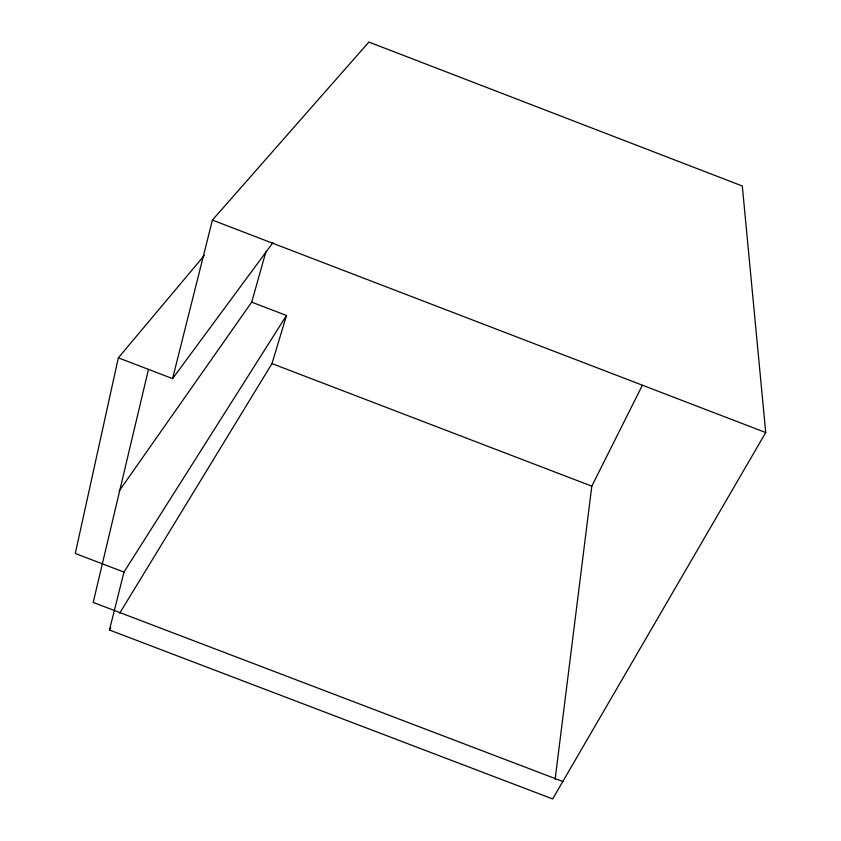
<?xml version="1.0" encoding="UTF-8"?>
<svg xmlns="http://www.w3.org/2000/svg" width="841" height="841" viewBox="0 0 841 841"><rect width="100%" height="100%" fill="white"/><g stroke="black" fill="none" stroke-linecap="round" stroke-linejoin="round"><path stroke-width="1.26" d="M555.123 779.397L591.801 486.161L642.356 385.325M204.363 255.37L118.339 357.835L75.28 553.494L123.984 572.08L286.487 315.48L251.711 302.14L119.012 491.197M148.479 369.378L93.193 602.419L562.829 781.489M118.339 357.835L172.584 378.608L212.405 220.079L368.884 42.05L742.309 186.008L765.72 432.558L552.674 798.95L109.446 630.004L123.984 572.08M251.711 302.14L265.935 251.648M119.685 613.215L271.99 363.596L286.487 315.48M109.446 630.004L110.812 627.764M172.584 378.608L273.01 242.534M212.405 220.079L765.72 432.558M271.99 363.596L591.801 486.161"/></g></svg>
